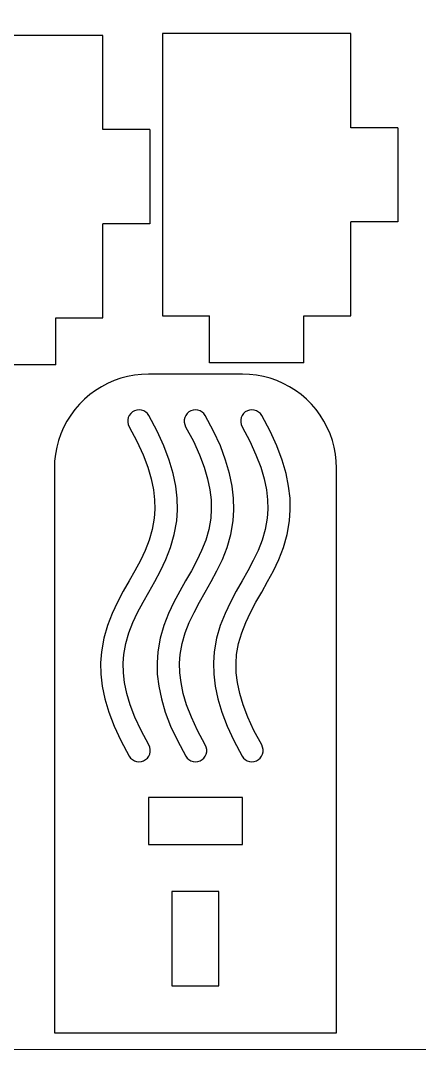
# Model space of a CAD drawing. Header units: millimetres. Extents: x -3928 to -434, y -548 to 1409.
# Drawn here: x -3287.4 to -3245, y 422.4 to 531.7 of the extents above; entities that cross this region are included whole.
import ezdxf

# ---------------------------------------------------------------- set-up
doc = ezdxf.new("R2010")
doc.units = ezdxf.units.MM
doc.header["$MEASUREMENT"] = 0
doc.layers.add('layer 1', color=7, linetype='Continuous')

msp = doc.modelspace()

# ---------------------------------------------------------------- linework, layer by layer
at = {"layer": 'layer 1', "color": 250, "lineweight": 9}
msp.add_lwpolyline([(-3928.424, 422.392), (-2728.424, 422.392), (-2728.424, 1322.392), (-3928.424, 1322.392), (-3928.424, 422.392)], close=True, dxfattribs=at)
at = {"layer": 'layer 1', "color": 1, "lineweight": 25}
for points in [[(-3272.3168, 530.3388), (-3272.3168, 530.3388), (-3272.3168, 500.3389), (-3272.3168, 500.3389)], [(-3252.3168, 530.3388), (-3252.3168, 530.3388), (-3272.3168, 530.3388), (-3272.3168, 530.3388)], [(-3252.3168, 520.339), (-3252.3168, 520.339), (-3252.3168, 530.3388), (-3252.3168, 530.3388)], [(-3278.6816, 530.1323), (-3278.6816, 530.1323), (-3298.6816, 530.1323), (-3298.6816, 530.1323)], [(-3278.6816, 520.1325), (-3278.6816, 520.1325), (-3278.6816, 530.1323), (-3278.6816, 530.1323)], [(-3273.6816, 520.1325), (-3273.6816, 520.1325), (-3278.6816, 520.1325), (-3278.6816, 520.1325)], [(-3273.6816, 520.1325), (-3273.6816, 520.1325), (-3273.6816, 510.1323), (-3273.6816, 510.1323)], [(-3247.3168, 520.339), (-3247.3168, 520.339), (-3252.3168, 520.339), (-3252.3168, 520.339)], [(-3247.3168, 520.339), (-3247.3168, 520.339), (-3247.3168, 510.3388), (-3247.3168, 510.3388)], [(-3273.6816, 510.1323), (-3273.6816, 510.1323), (-3278.6816, 510.1323), (-3278.6816, 510.1323)], [(-3278.6816, 500.1325), (-3278.6816, 500.1325), (-3278.6816, 510.1323), (-3278.6816, 510.1323)], [(-3247.3168, 510.3388), (-3247.3168, 510.3388), (-3252.3168, 510.3388), (-3252.3168, 510.3388)], [(-3252.3168, 500.3389), (-3252.3168, 500.3389), (-3252.3168, 510.3388), (-3252.3168, 510.3388)], [(-3283.6815, 500.1325), (-3283.6815, 500.1325), (-3278.6816, 500.1325), (-3278.6816, 500.1325)], [(-3283.6815, 495.1322), (-3283.6815, 495.1322), (-3283.6815, 500.1325), (-3283.6815, 500.1325)], [(-3272.3168, 500.3389), (-3272.3168, 500.3389), (-3267.3169, 500.3389), (-3267.3169, 500.3389)], [(-3267.3169, 495.3387), (-3267.3169, 495.3387), (-3267.3169, 500.3389), (-3267.3169, 500.3389)], [(-3257.3167, 500.3389), (-3257.3167, 500.3389), (-3252.3168, 500.3389), (-3252.3168, 500.3389)], [(-3257.3167, 495.3387), (-3257.3167, 495.3387), (-3257.3167, 500.3389), (-3257.3167, 500.3389)], [(-3257.3167, 495.3387), (-3257.3167, 495.3387), (-3267.3169, 495.3387), (-3267.3169, 495.3387)], [(-3283.6815, 495.1322), (-3283.6815, 495.1322), (-3293.6817, 495.1322), (-3293.6817, 495.1322)], [(-3263.8252, 494.1584), (-3263.8252, 494.1584), (-3273.825, 494.1584), (-3273.825, 494.1584)], [(-3283.8249, 484.1585), (-3283.8249, 484.1585), (-3283.8249, 424.1584), (-3283.8249, 424.1584)], [(-3253.825, 424.1584), (-3253.825, 424.1584), (-3253.825, 484.1585), (-3253.825, 484.1585)], [(-3273.825, 449.1584), (-3273.825, 449.1584), (-3273.825, 444.1585), (-3273.825, 444.1585)], [(-3263.8252, 449.1584), (-3263.8252, 449.1584), (-3273.825, 449.1584), (-3273.825, 449.1584)], [(-3263.8252, 444.1585), (-3263.8252, 444.1585), (-3263.8252, 449.1584), (-3263.8252, 449.1584)], [(-3273.825, 444.1585), (-3273.825, 444.1585), (-3263.8252, 444.1585), (-3263.8252, 444.1585)], [(-3271.3249, 439.1582), (-3271.3249, 439.1582), (-3271.3249, 429.1584), (-3271.3249, 429.1584)], [(-3266.325, 439.1582), (-3266.325, 439.1582), (-3271.3249, 439.1582), (-3271.3249, 439.1582)], [(-3266.325, 429.1584), (-3266.325, 429.1584), (-3266.325, 439.1582), (-3266.325, 439.1582)], [(-3271.3249, 429.1584), (-3271.3249, 429.1584), (-3266.325, 429.1584), (-3266.325, 429.1584)], [(-3283.8249, 424.1584), (-3283.8249, 424.1584), (-3253.825, 424.1584), (-3253.825, 424.1584)]]:
    msp.add_open_spline(points, degree=3, dxfattribs=at)
for points, knots in [([(-3273.825, 494.1584), (-3273.825, 494.1584), (-3274.5722, 494.1305), (-3274.5722, 494.1305), (-3274.5722, 494.1305), (-3274.5722, 494.1305), (-3275.3155, 494.0465), (-3275.3155, 494.0465), (-3275.3155, 494.0465), (-3275.3155, 494.0465), (-3276.0504, 493.9075), (-3276.0504, 493.9075), (-3276.0504, 493.9075), (-3276.0504, 493.9075), (-3276.7725, 493.7142), (-3276.7725, 493.7142), (-3276.7725, 493.7142), (-3276.7725, 493.7142), (-3277.4784, 493.4673), (-3277.4784, 493.4673), (-3277.4784, 493.4673), (-3277.4784, 493.4673), (-3278.1639, 493.1681), (-3278.1639, 493.1681), (-3278.1639, 493.1681), (-3278.1639, 493.1681), (-3278.825, 492.8185), (-3278.825, 492.8185), (-3278.825, 492.8185), (-3278.825, 492.8185), (-3279.4582, 492.4209), (-3279.4582, 492.4209), (-3279.4582, 492.4209), (-3279.4582, 492.4209), (-3280.06, 491.9768), (-3280.06, 491.9768), (-3280.06, 491.9768), (-3280.06, 491.9768), (-3280.6269, 491.4889), (-3280.6269, 491.4889), (-3280.6269, 491.4889), (-3280.6269, 491.4889), (-3281.1554, 490.9601), (-3281.1554, 490.9601), (-3281.1554, 490.9601), (-3281.1554, 490.9601), (-3281.6433, 490.3932), (-3281.6433, 490.3932), (-3281.6433, 490.3932), (-3281.6433, 490.3932), (-3282.0874, 489.7917), (-3282.0874, 489.7917), (-3282.0874, 489.7917), (-3282.0874, 489.7917), (-3282.4854, 489.1584), (-3282.4854, 489.1584), (-3282.4854, 489.1584), (-3282.4854, 489.1584), (-3282.8346, 488.4973), (-3282.8346, 488.4973), (-3282.8346, 488.4973), (-3282.8346, 488.4973), (-3283.1338, 487.8119), (-3283.1338, 487.8119), (-3283.1338, 487.8119), (-3283.1338, 487.8119), (-3283.3807, 487.106), (-3283.3807, 487.106), (-3283.3807, 487.106), (-3283.3807, 487.106), (-3283.5744, 486.3835), (-3283.5744, 486.3835), (-3283.5744, 486.3835), (-3283.5744, 486.3835), (-3283.7134, 485.6487), (-3283.7134, 485.6487), (-3283.7134, 485.6487), (-3283.7134, 485.6487), (-3283.797, 484.9057), (-3283.797, 484.9057), (-3283.797, 484.9057), (-3283.797, 484.9057), (-3283.8249, 484.1585), (-3283.8249, 484.1585)], [0, 0, 0, 0, 0.04545455, 0.04545455, 0.04545455, 0.04545455, 0.09090909, 0.09090909, 0.09090909, 0.09090909, 0.13636364, 0.13636364, 0.13636364, 0.13636364, 0.18181818, 0.18181818, 0.18181818, 0.18181818, 0.22727273, 0.22727273, 0.22727273, 0.22727273, 0.27272727, 0.27272727, 0.27272727, 0.27272727, 0.31818182, 0.31818182, 0.31818182, 0.31818182, 0.36363636, 0.36363636, 0.36363636, 0.36363636, 0.40909091, 0.40909091, 0.40909091, 0.40909091, 0.45454545, 0.45454545, 0.45454545, 0.45454545, 0.5, 0.5, 0.5, 0.5, 0.54545455, 0.54545455, 0.54545455, 0.54545455, 0.59090909, 0.59090909, 0.59090909, 0.59090909, 0.63636364, 0.63636364, 0.63636364, 0.63636364, 0.68181818, 0.68181818, 0.68181818, 0.68181818, 0.72727273, 0.72727273, 0.72727273, 0.72727273, 0.77272727, 0.77272727, 0.77272727, 0.77272727, 0.81818182, 0.81818182, 0.81818182, 0.81818182, 0.86363636, 0.86363636, 0.86363636, 0.86363636, 0.90909091, 0.90909091, 0.90909091, 0.90909091, 1, 1, 1, 1]), ([(-3253.825, 484.1585), (-3253.825, 484.1585), (-3253.8529, 484.9057), (-3253.8529, 484.9057), (-3253.8529, 484.9057), (-3253.8529, 484.9057), (-3253.9368, 485.6487), (-3253.9368, 485.6487), (-3253.9368, 485.6487), (-3253.9368, 485.6487), (-3254.0758, 486.3835), (-3254.0758, 486.3835), (-3254.0758, 486.3835), (-3254.0758, 486.3835), (-3254.2692, 487.106), (-3254.2692, 487.106), (-3254.2692, 487.106), (-3254.2692, 487.106), (-3254.5165, 487.8119), (-3254.5165, 487.8119), (-3254.5165, 487.8119), (-3254.5165, 487.8119), (-3254.8153, 488.4973), (-3254.8153, 488.4973), (-3254.8153, 488.4973), (-3254.8153, 488.4973), (-3255.1649, 489.1584), (-3255.1649, 489.1584), (-3255.1649, 489.1584), (-3255.1649, 489.1584), (-3255.5628, 489.7917), (-3255.5628, 489.7917), (-3255.5628, 489.7917), (-3255.5628, 489.7917), (-3256.0066, 490.3932), (-3256.0066, 490.3932), (-3256.0066, 490.3932), (-3256.0066, 490.3932), (-3256.4945, 490.9601), (-3256.4945, 490.9601), (-3256.4945, 490.9601), (-3256.4945, 490.9601), (-3257.0233, 491.4889), (-3257.0233, 491.4889), (-3257.0233, 491.4889), (-3257.0233, 491.4889), (-3257.5902, 491.9768), (-3257.5902, 491.9768), (-3257.5902, 491.9768), (-3257.5902, 491.9768), (-3258.1917, 492.4209), (-3258.1917, 492.4209), (-3258.1917, 492.4209), (-3258.1917, 492.4209), (-3258.8249, 492.8185), (-3258.8249, 492.8185), (-3258.8249, 492.8185), (-3258.8249, 492.8185), (-3259.486, 493.1681), (-3259.486, 493.1681), (-3259.486, 493.1681), (-3259.486, 493.1681), (-3260.1715, 493.4673), (-3260.1715, 493.4673), (-3260.1715, 493.4673), (-3260.1715, 493.4673), (-3260.8774, 493.7142), (-3260.8774, 493.7142), (-3260.8774, 493.7142), (-3260.8774, 493.7142), (-3261.5999, 493.9075), (-3261.5999, 493.9075), (-3261.5999, 493.9075), (-3261.5999, 493.9075), (-3262.3347, 494.0465), (-3262.3347, 494.0465), (-3262.3347, 494.0465), (-3262.3347, 494.0465), (-3263.0777, 494.1305), (-3263.0777, 494.1305), (-3263.0777, 494.1305), (-3263.0777, 494.1305), (-3263.8252, 494.1584), (-3263.8252, 494.1584)], [0, 0, 0, 0, 0.04545455, 0.04545455, 0.04545455, 0.04545455, 0.09090909, 0.09090909, 0.09090909, 0.09090909, 0.13636364, 0.13636364, 0.13636364, 0.13636364, 0.18181818, 0.18181818, 0.18181818, 0.18181818, 0.22727273, 0.22727273, 0.22727273, 0.22727273, 0.27272727, 0.27272727, 0.27272727, 0.27272727, 0.31818182, 0.31818182, 0.31818182, 0.31818182, 0.36363636, 0.36363636, 0.36363636, 0.36363636, 0.40909091, 0.40909091, 0.40909091, 0.40909091, 0.45454545, 0.45454545, 0.45454545, 0.45454545, 0.5, 0.5, 0.5, 0.5, 0.54545455, 0.54545455, 0.54545455, 0.54545455, 0.59090909, 0.59090909, 0.59090909, 0.59090909, 0.63636364, 0.63636364, 0.63636364, 0.63636364, 0.68181818, 0.68181818, 0.68181818, 0.68181818, 0.72727273, 0.72727273, 0.72727273, 0.72727273, 0.77272727, 0.77272727, 0.77272727, 0.77272727, 0.81818182, 0.81818182, 0.81818182, 0.81818182, 0.86363636, 0.86363636, 0.86363636, 0.86363636, 0.90909091, 0.90909091, 0.90909091, 0.90909091, 1, 1, 1, 1]), ([(-3273.7816, 489.7511), (-3273.7816, 489.7511), (-3273.9277, 489.9554), (-3273.9277, 489.9554), (-3273.9277, 489.9554), (-3273.9277, 489.9554), (-3274.1133, 490.1244), (-3274.1133, 490.1244), (-3274.1133, 490.1244), (-3274.1133, 490.1244), (-3274.3295, 490.2514), (-3274.3295, 490.2514), (-3274.3295, 490.2514), (-3274.3295, 490.2514), (-3274.5676, 490.3304), (-3274.5676, 490.3304), (-3274.5676, 490.3304), (-3274.5676, 490.3304), (-3274.8167, 490.3582), (-3274.8167, 490.3582), (-3274.8167, 490.3582), (-3274.8167, 490.3582), (-3275.0665, 490.3339), (-3275.0665, 490.3339), (-3275.0665, 490.3339), (-3275.0665, 490.3339), (-3275.3056, 490.2581), (-3275.3056, 490.2581), (-3275.3056, 490.2581), (-3275.3056, 490.2581), (-3275.5237, 490.1339), (-3275.5237, 490.1339), (-3275.5237, 490.1339), (-3275.5237, 490.1339), (-3275.7113, 489.9674), (-3275.7113, 489.9674), (-3275.7113, 489.9674), (-3275.7113, 489.9674), (-3275.8602, 489.7656), (-3275.8602, 489.7656), (-3275.8602, 489.7656), (-3275.8602, 489.7656), (-3275.9639, 489.537), (-3275.9639, 489.537), (-3275.9639, 489.537), (-3275.9639, 489.537), (-3276.0176, 489.2918), (-3276.0176, 489.2918), (-3276.0176, 489.2918), (-3276.0176, 489.2918), (-3276.0193, 489.041), (-3276.0193, 489.041), (-3276.0193, 489.041), (-3276.0193, 489.041), (-3275.9689, 488.7954), (-3275.9689, 488.7954), (-3275.9689, 488.7954), (-3275.9689, 488.7954), (-3275.8683, 488.5654), (-3275.8683, 488.5654)], [0, 0, 0, 0, 0.0625, 0.0625, 0.0625, 0.0625, 0.125, 0.125, 0.125, 0.125, 0.1875, 0.1875, 0.1875, 0.1875, 0.25, 0.25, 0.25, 0.25, 0.3125, 0.3125, 0.3125, 0.3125, 0.375, 0.375, 0.375, 0.375, 0.4375, 0.4375, 0.4375, 0.4375, 0.5, 0.5, 0.5, 0.5, 0.5625, 0.5625, 0.5625, 0.5625, 0.625, 0.625, 0.625, 0.625, 0.6875, 0.6875, 0.6875, 0.6875, 0.75, 0.75, 0.75, 0.75, 0.8125, 0.8125, 0.8125, 0.8125, 0.875, 0.875, 0.875, 0.875, 1, 1, 1, 1]), ([(-3267.7816, 489.7511), (-3267.7816, 489.7511), (-3267.9277, 489.9554), (-3267.9277, 489.9554), (-3267.9277, 489.9554), (-3267.9277, 489.9554), (-3268.1132, 490.1244), (-3268.1132, 490.1244), (-3268.1132, 490.1244), (-3268.1132, 490.1244), (-3268.3295, 490.2514), (-3268.3295, 490.2514), (-3268.3295, 490.2514), (-3268.3295, 490.2514), (-3268.5676, 490.3304), (-3268.5676, 490.3304), (-3268.5676, 490.3304), (-3268.5676, 490.3304), (-3268.817, 490.3582), (-3268.817, 490.3582), (-3268.817, 490.3582), (-3268.817, 490.3582), (-3269.0664, 490.3339), (-3269.0664, 490.3339), (-3269.0664, 490.3339), (-3269.0664, 490.3339), (-3269.3056, 490.2581), (-3269.3056, 490.2581), (-3269.3056, 490.2581), (-3269.3056, 490.2581), (-3269.5236, 490.1339), (-3269.5236, 490.1339), (-3269.5236, 490.1339), (-3269.5236, 490.1339), (-3269.7113, 489.9674), (-3269.7113, 489.9674), (-3269.7113, 489.9674), (-3269.7113, 489.9674), (-3269.8602, 489.7656), (-3269.8602, 489.7656), (-3269.8602, 489.7656), (-3269.8602, 489.7656), (-3269.9639, 489.537), (-3269.9639, 489.537), (-3269.9639, 489.537), (-3269.9639, 489.537), (-3270.0175, 489.2918), (-3270.0175, 489.2918), (-3270.0175, 489.2918), (-3270.0175, 489.2918), (-3270.0193, 489.041), (-3270.0193, 489.041), (-3270.0193, 489.041), (-3270.0193, 489.041), (-3269.9688, 488.7954), (-3269.9688, 488.7954), (-3269.9688, 488.7954), (-3269.9688, 488.7954), (-3269.8683, 488.5654), (-3269.8683, 488.5654)], [0, 0, 0, 0, 0.0625, 0.0625, 0.0625, 0.0625, 0.125, 0.125, 0.125, 0.125, 0.1875, 0.1875, 0.1875, 0.1875, 0.25, 0.25, 0.25, 0.25, 0.3125, 0.3125, 0.3125, 0.3125, 0.375, 0.375, 0.375, 0.375, 0.4375, 0.4375, 0.4375, 0.4375, 0.5, 0.5, 0.5, 0.5, 0.5625, 0.5625, 0.5625, 0.5625, 0.625, 0.625, 0.625, 0.625, 0.6875, 0.6875, 0.6875, 0.6875, 0.75, 0.75, 0.75, 0.75, 0.8125, 0.8125, 0.8125, 0.8125, 0.875, 0.875, 0.875, 0.875, 1, 1, 1, 1]), ([(-3261.7816, 489.7511), (-3261.7816, 489.7511), (-3261.928, 489.9554), (-3261.928, 489.9554), (-3261.928, 489.9554), (-3261.928, 489.9554), (-3262.1132, 490.1244), (-3262.1132, 490.1244), (-3262.1132, 490.1244), (-3262.1132, 490.1244), (-3262.3294, 490.2514), (-3262.3294, 490.2514), (-3262.3294, 490.2514), (-3262.3294, 490.2514), (-3262.5675, 490.3304), (-3262.5675, 490.3304), (-3262.5675, 490.3304), (-3262.5675, 490.3304), (-3262.817, 490.3582), (-3262.817, 490.3582), (-3262.817, 490.3582), (-3262.817, 490.3582), (-3263.0664, 490.3339), (-3263.0664, 490.3339), (-3263.0664, 490.3339), (-3263.0664, 490.3339), (-3263.3056, 490.2581), (-3263.3056, 490.2581), (-3263.3056, 490.2581), (-3263.3056, 490.2581), (-3263.5236, 490.1339), (-3263.5236, 490.1339), (-3263.5236, 490.1339), (-3263.5236, 490.1339), (-3263.7113, 489.9674), (-3263.7113, 489.9674), (-3263.7113, 489.9674), (-3263.7113, 489.9674), (-3263.8601, 489.7656), (-3263.8601, 489.7656), (-3263.8601, 489.7656), (-3263.8601, 489.7656), (-3263.9638, 489.537), (-3263.9638, 489.537), (-3263.9638, 489.537), (-3263.9638, 489.537), (-3264.0175, 489.2918), (-3264.0175, 489.2918), (-3264.0175, 489.2918), (-3264.0175, 489.2918), (-3264.0192, 489.041), (-3264.0192, 489.041), (-3264.0192, 489.041), (-3264.0192, 489.041), (-3263.9688, 488.7954), (-3263.9688, 488.7954), (-3263.9688, 488.7954), (-3263.9688, 488.7954), (-3263.8682, 488.5654), (-3263.8682, 488.5654)], [0, 0, 0, 0, 0.0625, 0.0625, 0.0625, 0.0625, 0.125, 0.125, 0.125, 0.125, 0.1875, 0.1875, 0.1875, 0.1875, 0.25, 0.25, 0.25, 0.25, 0.3125, 0.3125, 0.3125, 0.3125, 0.375, 0.375, 0.375, 0.375, 0.4375, 0.4375, 0.4375, 0.4375, 0.5, 0.5, 0.5, 0.5, 0.5625, 0.5625, 0.5625, 0.5625, 0.625, 0.625, 0.625, 0.625, 0.6875, 0.6875, 0.6875, 0.6875, 0.75, 0.75, 0.75, 0.75, 0.8125, 0.8125, 0.8125, 0.8125, 0.875, 0.875, 0.875, 0.875, 1, 1, 1, 1]), ([(-3273.7845, 454.7563), (-3273.7845, 454.7563), (-3274.6033, 456.2771), (-3274.6033, 456.2771), (-3274.6033, 456.2771), (-3274.6033, 456.2771), (-3275.2577, 457.6928), (-3275.2577, 457.6928), (-3275.2577, 457.6928), (-3275.2577, 457.6928), (-3275.7597, 459.0086), (-3275.7597, 459.0086), (-3275.7597, 459.0086), (-3275.7597, 459.0086), (-3276.1227, 460.2314), (-3276.1227, 460.2314), (-3276.1227, 460.2314), (-3276.1227, 460.2314), (-3276.3597, 461.368), (-3276.3597, 461.368), (-3276.3597, 461.368), (-3276.3597, 461.368), (-3276.4846, 462.4281), (-3276.4846, 462.4281), (-3276.4846, 462.4281), (-3276.4846, 462.4281), (-3276.5093, 463.4208), (-3276.5093, 463.4208), (-3276.5093, 463.4208), (-3276.5093, 463.4208), (-3276.4455, 464.3578), (-3276.4455, 464.3578), (-3276.4455, 464.3578), (-3276.4455, 464.3578), (-3276.2391, 465.5396), (-3276.2391, 465.5396), (-3276.2391, 465.5396), (-3276.2391, 465.5396), (-3275.9124, 466.6667), (-3275.9124, 466.6667), (-3275.9124, 466.6667), (-3275.9124, 466.6667), (-3275.4838, 467.7593), (-3275.4838, 467.7593), (-3275.4838, 467.7593), (-3275.4838, 467.7593), (-3274.9712, 468.8346), (-3274.9712, 468.8346), (-3274.9712, 468.8346), (-3274.9712, 468.8346), (-3274.3965, 469.907), (-3274.3965, 469.907), (-3274.3965, 469.907), (-3274.3965, 469.907), (-3273.7831, 470.9907), (-3273.7831, 470.9907), (-3273.7831, 470.9907), (-3273.7831, 470.9907), (-3273.1548, 472.1002), (-3273.1548, 472.1002), (-3273.1548, 472.1002), (-3273.1548, 472.1002), (-3272.5399, 473.2517), (-3272.5399, 473.2517), (-3272.5399, 473.2517), (-3272.5399, 473.2517), (-3271.9673, 474.4607), (-3271.9673, 474.4607), (-3271.9673, 474.4607), (-3271.9673, 474.4607), (-3271.4674, 475.743), (-3271.4674, 475.743), (-3271.4674, 475.743), (-3271.4674, 475.743), (-3271.0737, 477.1121), (-3271.0737, 477.1121), (-3271.0737, 477.1121), (-3271.0737, 477.1121), (-3270.8201, 478.5779), (-3270.8201, 478.5779), (-3270.8201, 478.5779), (-3270.8201, 478.5779), (-3270.7414, 479.7442), (-3270.7414, 479.7442), (-3270.7414, 479.7442), (-3270.7414, 479.7442), (-3270.7714, 480.9698), (-3270.7714, 480.9698), (-3270.7714, 480.9698), (-3270.7714, 480.9698), (-3270.9213, 482.2563), (-3270.9213, 482.2563), (-3270.9213, 482.2563), (-3270.9213, 482.2563), (-3271.2, 483.6075), (-3271.2, 483.6075), (-3271.2, 483.6075), (-3271.2, 483.6075), (-3271.6167, 485.0264), (-3271.6167, 485.0264), (-3271.6167, 485.0264), (-3271.6167, 485.0264), (-3272.1797, 486.519), (-3272.1797, 486.519), (-3272.1797, 486.519), (-3272.1797, 486.519), (-3272.8983, 488.0916), (-3272.8983, 488.0916), (-3272.8983, 488.0916), (-3272.8983, 488.0916), (-3273.7816, 489.7511), (-3273.7816, 489.7511)], [0, 0, 0, 0, 0.03448276, 0.03448276, 0.03448276, 0.03448276, 0.06896552, 0.06896552, 0.06896552, 0.06896552, 0.10344828, 0.10344828, 0.10344828, 0.10344828, 0.13793103, 0.13793103, 0.13793103, 0.13793103, 0.17241379, 0.17241379, 0.17241379, 0.17241379, 0.20689655, 0.20689655, 0.20689655, 0.20689655, 0.24137931, 0.24137931, 0.24137931, 0.24137931, 0.27586207, 0.27586207, 0.27586207, 0.27586207, 0.31034483, 0.31034483, 0.31034483, 0.31034483, 0.34482759, 0.34482759, 0.34482759, 0.34482759, 0.37931034, 0.37931034, 0.37931034, 0.37931034, 0.4137931, 0.4137931, 0.4137931, 0.4137931, 0.44827586, 0.44827586, 0.44827586, 0.44827586, 0.48275862, 0.48275862, 0.48275862, 0.48275862, 0.51724138, 0.51724138, 0.51724138, 0.51724138, 0.55172414, 0.55172414, 0.55172414, 0.55172414, 0.5862069, 0.5862069, 0.5862069, 0.5862069, 0.62068966, 0.62068966, 0.62068966, 0.62068966, 0.65517241, 0.65517241, 0.65517241, 0.65517241, 0.68965517, 0.68965517, 0.68965517, 0.68965517, 0.72413793, 0.72413793, 0.72413793, 0.72413793, 0.75862069, 0.75862069, 0.75862069, 0.75862069, 0.79310345, 0.79310345, 0.79310345, 0.79310345, 0.82758621, 0.82758621, 0.82758621, 0.82758621, 0.86206897, 0.86206897, 0.86206897, 0.86206897, 0.89655172, 0.89655172, 0.89655172, 0.89655172, 0.93103448, 0.93103448, 0.93103448, 0.93103448, 1, 1, 1, 1]), ([(-3267.7844, 454.7563), (-3267.7844, 454.7563), (-3268.6032, 456.2771), (-3268.6032, 456.2771), (-3268.6032, 456.2771), (-3268.6032, 456.2771), (-3269.2576, 457.6928), (-3269.2576, 457.6928), (-3269.2576, 457.6928), (-3269.2576, 457.6928), (-3269.7596, 459.0086), (-3269.7596, 459.0086), (-3269.7596, 459.0086), (-3269.7596, 459.0086), (-3270.1226, 460.2314), (-3270.1226, 460.2314), (-3270.1226, 460.2314), (-3270.1226, 460.2314), (-3270.3597, 461.368), (-3270.3597, 461.368), (-3270.3597, 461.368), (-3270.3597, 461.368), (-3270.4846, 462.4281), (-3270.4846, 462.4281), (-3270.4846, 462.4281), (-3270.4846, 462.4281), (-3270.5093, 463.4208), (-3270.5093, 463.4208), (-3270.5093, 463.4208), (-3270.5093, 463.4208), (-3270.4454, 464.3578), (-3270.4454, 464.3578), (-3270.4454, 464.3578), (-3270.4454, 464.3578), (-3270.2391, 465.5396), (-3270.2391, 465.5396), (-3270.2391, 465.5396), (-3270.2391, 465.5396), (-3269.9127, 466.6667), (-3269.9127, 466.6667), (-3269.9127, 466.6667), (-3269.9127, 466.6667), (-3269.4838, 467.7593), (-3269.4838, 467.7593), (-3269.4838, 467.7593), (-3269.4838, 467.7593), (-3268.9712, 468.8346), (-3268.9712, 468.8346), (-3268.9712, 468.8346), (-3268.9712, 468.8346), (-3268.3965, 469.907), (-3268.3965, 469.907), (-3268.3965, 469.907), (-3268.3965, 469.907), (-3267.783, 470.9907), (-3267.783, 470.9907), (-3267.783, 470.9907), (-3267.783, 470.9907), (-3267.1547, 472.1002), (-3267.1547, 472.1002), (-3267.1547, 472.1002), (-3267.1547, 472.1002), (-3266.5398, 473.2517), (-3266.5398, 473.2517), (-3266.5398, 473.2517), (-3266.5398, 473.2517), (-3265.9673, 474.4607), (-3265.9673, 474.4607), (-3265.9673, 474.4607), (-3265.9673, 474.4607), (-3265.4674, 475.743), (-3265.4674, 475.743), (-3265.4674, 475.743), (-3265.4674, 475.743), (-3265.0737, 477.1121), (-3265.0737, 477.1121), (-3265.0737, 477.1121), (-3265.0737, 477.1121), (-3264.8204, 478.5779), (-3264.8204, 478.5779), (-3264.8204, 478.5779), (-3264.8204, 478.5779), (-3264.7414, 479.7442), (-3264.7414, 479.7442), (-3264.7414, 479.7442), (-3264.7414, 479.7442), (-3264.7717, 480.9698), (-3264.7717, 480.9698), (-3264.7717, 480.9698), (-3264.7717, 480.9698), (-3264.9213, 482.2563), (-3264.9213, 482.2563), (-3264.9213, 482.2563), (-3264.9213, 482.2563), (-3265.2, 483.6075), (-3265.2, 483.6075), (-3265.2, 483.6075), (-3265.2, 483.6075), (-3265.6166, 485.0264), (-3265.6166, 485.0264), (-3265.6166, 485.0264), (-3265.6166, 485.0264), (-3266.1796, 486.519), (-3266.1796, 486.519), (-3266.1796, 486.519), (-3266.1796, 486.519), (-3266.8982, 488.0916), (-3266.8982, 488.0916), (-3266.8982, 488.0916), (-3266.8982, 488.0916), (-3267.7816, 489.7511), (-3267.7816, 489.7511)], [0, 0, 0, 0, 0.03448276, 0.03448276, 0.03448276, 0.03448276, 0.06896552, 0.06896552, 0.06896552, 0.06896552, 0.10344828, 0.10344828, 0.10344828, 0.10344828, 0.13793103, 0.13793103, 0.13793103, 0.13793103, 0.17241379, 0.17241379, 0.17241379, 0.17241379, 0.20689655, 0.20689655, 0.20689655, 0.20689655, 0.24137931, 0.24137931, 0.24137931, 0.24137931, 0.27586207, 0.27586207, 0.27586207, 0.27586207, 0.31034483, 0.31034483, 0.31034483, 0.31034483, 0.34482759, 0.34482759, 0.34482759, 0.34482759, 0.37931034, 0.37931034, 0.37931034, 0.37931034, 0.4137931, 0.4137931, 0.4137931, 0.4137931, 0.44827586, 0.44827586, 0.44827586, 0.44827586, 0.48275862, 0.48275862, 0.48275862, 0.48275862, 0.51724138, 0.51724138, 0.51724138, 0.51724138, 0.55172414, 0.55172414, 0.55172414, 0.55172414, 0.5862069, 0.5862069, 0.5862069, 0.5862069, 0.62068966, 0.62068966, 0.62068966, 0.62068966, 0.65517241, 0.65517241, 0.65517241, 0.65517241, 0.68965517, 0.68965517, 0.68965517, 0.68965517, 0.72413793, 0.72413793, 0.72413793, 0.72413793, 0.75862069, 0.75862069, 0.75862069, 0.75862069, 0.79310345, 0.79310345, 0.79310345, 0.79310345, 0.82758621, 0.82758621, 0.82758621, 0.82758621, 0.86206897, 0.86206897, 0.86206897, 0.86206897, 0.89655172, 0.89655172, 0.89655172, 0.89655172, 0.93103448, 0.93103448, 0.93103448, 0.93103448, 1, 1, 1, 1]), ([(-3261.7847, 454.7563), (-3261.7847, 454.7563), (-3262.6035, 456.2771), (-3262.6035, 456.2771), (-3262.6035, 456.2771), (-3262.6035, 456.2771), (-3263.2576, 457.6928), (-3263.2576, 457.6928), (-3263.2576, 457.6928), (-3263.2576, 457.6928), (-3263.7596, 459.0086), (-3263.7596, 459.0086), (-3263.7596, 459.0086), (-3263.7596, 459.0086), (-3264.1226, 460.2314), (-3264.1226, 460.2314), (-3264.1226, 460.2314), (-3264.1226, 460.2314), (-3264.3597, 461.368), (-3264.3597, 461.368), (-3264.3597, 461.368), (-3264.3597, 461.368), (-3264.4845, 462.4281), (-3264.4845, 462.4281), (-3264.4845, 462.4281), (-3264.4845, 462.4281), (-3264.5092, 463.4208), (-3264.5092, 463.4208), (-3264.5092, 463.4208), (-3264.5092, 463.4208), (-3264.4454, 464.3578), (-3264.4454, 464.3578), (-3264.4454, 464.3578), (-3264.4454, 464.3578), (-3264.239, 465.5396), (-3264.239, 465.5396), (-3264.239, 465.5396), (-3264.239, 465.5396), (-3263.9127, 466.6667), (-3263.9127, 466.6667), (-3263.9127, 466.6667), (-3263.9127, 466.6667), (-3263.4837, 467.7593), (-3263.4837, 467.7593), (-3263.4837, 467.7593), (-3263.4837, 467.7593), (-3262.9711, 468.8346), (-3262.9711, 468.8346), (-3262.9711, 468.8346), (-3262.9711, 468.8346), (-3262.3965, 469.907), (-3262.3965, 469.907), (-3262.3965, 469.907), (-3262.3965, 469.907), (-3261.783, 470.9907), (-3261.783, 470.9907), (-3261.783, 470.9907), (-3261.783, 470.9907), (-3261.1547, 472.1002), (-3261.1547, 472.1002), (-3261.1547, 472.1002), (-3261.1547, 472.1002), (-3260.5398, 473.2517), (-3260.5398, 473.2517), (-3260.5398, 473.2517), (-3260.5398, 473.2517), (-3259.9672, 474.4607), (-3259.9672, 474.4607), (-3259.9672, 474.4607), (-3259.9672, 474.4607), (-3259.4673, 475.743), (-3259.4673, 475.743), (-3259.4673, 475.743), (-3259.4673, 475.743), (-3259.0736, 477.1121), (-3259.0736, 477.1121), (-3259.0736, 477.1121), (-3259.0736, 477.1121), (-3258.8203, 478.5779), (-3258.8203, 478.5779), (-3258.8203, 478.5779), (-3258.8203, 478.5779), (-3258.7417, 479.7442), (-3258.7417, 479.7442), (-3258.7417, 479.7442), (-3258.7417, 479.7442), (-3258.7717, 480.9698), (-3258.7717, 480.9698), (-3258.7717, 480.9698), (-3258.7717, 480.9698), (-3258.9212, 482.2563), (-3258.9212, 482.2563), (-3258.9212, 482.2563), (-3258.9212, 482.2563), (-3259.1999, 483.6075), (-3259.1999, 483.6075), (-3259.1999, 483.6075), (-3259.1999, 483.6075), (-3259.6166, 485.0264), (-3259.6166, 485.0264), (-3259.6166, 485.0264), (-3259.6166, 485.0264), (-3260.1796, 486.519), (-3260.1796, 486.519), (-3260.1796, 486.519), (-3260.1796, 486.519), (-3260.8982, 488.0916), (-3260.8982, 488.0916), (-3260.8982, 488.0916), (-3260.8982, 488.0916), (-3261.7816, 489.7511), (-3261.7816, 489.7511)], [0, 0, 0, 0, 0.03448276, 0.03448276, 0.03448276, 0.03448276, 0.06896552, 0.06896552, 0.06896552, 0.06896552, 0.10344828, 0.10344828, 0.10344828, 0.10344828, 0.13793103, 0.13793103, 0.13793103, 0.13793103, 0.17241379, 0.17241379, 0.17241379, 0.17241379, 0.20689655, 0.20689655, 0.20689655, 0.20689655, 0.24137931, 0.24137931, 0.24137931, 0.24137931, 0.27586207, 0.27586207, 0.27586207, 0.27586207, 0.31034483, 0.31034483, 0.31034483, 0.31034483, 0.34482759, 0.34482759, 0.34482759, 0.34482759, 0.37931034, 0.37931034, 0.37931034, 0.37931034, 0.4137931, 0.4137931, 0.4137931, 0.4137931, 0.44827586, 0.44827586, 0.44827586, 0.44827586, 0.48275862, 0.48275862, 0.48275862, 0.48275862, 0.51724138, 0.51724138, 0.51724138, 0.51724138, 0.55172414, 0.55172414, 0.55172414, 0.55172414, 0.5862069, 0.5862069, 0.5862069, 0.5862069, 0.62068966, 0.62068966, 0.62068966, 0.62068966, 0.65517241, 0.65517241, 0.65517241, 0.65517241, 0.68965517, 0.68965517, 0.68965517, 0.68965517, 0.72413793, 0.72413793, 0.72413793, 0.72413793, 0.75862069, 0.75862069, 0.75862069, 0.75862069, 0.79310345, 0.79310345, 0.79310345, 0.79310345, 0.82758621, 0.82758621, 0.82758621, 0.82758621, 0.86206897, 0.86206897, 0.86206897, 0.86206897, 0.89655172, 0.89655172, 0.89655172, 0.89655172, 0.93103448, 0.93103448, 0.93103448, 0.93103448, 1, 1, 1, 1]), ([(-3275.8683, 488.5654), (-3275.8683, 488.5654), (-3275.0492, 487.0266), (-3275.0492, 487.0266), (-3275.0492, 487.0266), (-3275.0492, 487.0266), (-3274.3944, 485.5943), (-3274.3944, 485.5943), (-3274.3944, 485.5943), (-3274.3944, 485.5943), (-3273.8917, 484.2626), (-3273.8917, 484.2626), (-3273.8917, 484.2626), (-3273.8917, 484.2626), (-3273.5284, 483.0251), (-3273.5284, 483.0251), (-3273.5284, 483.0251), (-3273.5284, 483.0251), (-3273.2906, 481.8743), (-3273.2906, 481.8743), (-3273.2906, 481.8743), (-3273.2906, 481.8743), (-3273.1657, 480.8015), (-3273.1657, 480.8015), (-3273.1657, 480.8015), (-3273.1657, 480.8015), (-3273.1407, 479.7968), (-3273.1407, 479.7968), (-3273.1407, 479.7968), (-3273.1407, 479.7968), (-3273.2049, 478.8492), (-3273.2049, 478.8492), (-3273.2049, 478.8492), (-3273.2049, 478.8492), (-3273.4116, 477.6554), (-3273.4116, 477.6554), (-3273.4116, 477.6554), (-3273.4116, 477.6554), (-3273.7383, 476.5191), (-3273.7383, 476.5191), (-3273.7383, 476.5191), (-3273.7383, 476.5191), (-3274.1672, 475.4195), (-3274.1672, 475.4195), (-3274.1672, 475.4195), (-3274.1672, 475.4195), (-3274.6798, 474.34), (-3274.6798, 474.34), (-3274.6798, 474.34), (-3274.6798, 474.34), (-3275.2541, 473.2655), (-3275.2541, 473.2655), (-3275.2541, 473.2655), (-3275.2541, 473.2655), (-3275.8669, 472.1814), (-3275.8669, 472.1814), (-3275.8669, 472.1814), (-3275.8669, 472.1814), (-3276.4949, 471.0736), (-3276.4949, 471.0736), (-3276.4949, 471.0736), (-3276.4949, 471.0736), (-3277.1098, 469.9261), (-3277.1098, 469.9261), (-3277.1098, 469.9261), (-3277.1098, 469.9261), (-3277.682, 468.7224), (-3277.682, 468.7224), (-3277.682, 468.7224), (-3277.682, 468.7224), (-3278.1818, 467.4474), (-3278.1818, 467.4474), (-3278.1818, 467.4474), (-3278.1818, 467.4474), (-3278.5759, 466.0871), (-3278.5759, 466.0871), (-3278.5759, 466.0871), (-3278.5759, 466.0871), (-3278.8295, 464.6316), (-3278.8295, 464.6316), (-3278.8295, 464.6316), (-3278.8295, 464.6316), (-3278.9086, 463.4741), (-3278.9086, 463.4741), (-3278.9086, 463.4741), (-3278.9086, 463.4741), (-3278.8786, 462.2581), (-3278.8786, 462.2581), (-3278.8786, 462.2581), (-3278.8786, 462.2581), (-3278.7287, 460.9821), (-3278.7287, 460.9821), (-3278.7287, 460.9821), (-3278.7287, 460.9821), (-3278.4493, 459.6433), (-3278.4493, 459.6433), (-3278.4493, 459.6433), (-3278.4493, 459.6433), (-3278.0323, 458.2375), (-3278.0323, 458.2375), (-3278.0323, 458.2375), (-3278.0323, 458.2375), (-3277.4685, 456.7597), (-3277.4685, 456.7597), (-3277.4685, 456.7597), (-3277.4685, 456.7597), (-3276.7496, 455.2029), (-3276.7496, 455.2029), (-3276.7496, 455.2029), (-3276.7496, 455.2029), (-3275.8655, 453.5603), (-3275.8655, 453.5603)], [0, 0, 0, 0, 0.03448276, 0.03448276, 0.03448276, 0.03448276, 0.06896552, 0.06896552, 0.06896552, 0.06896552, 0.10344828, 0.10344828, 0.10344828, 0.10344828, 0.13793103, 0.13793103, 0.13793103, 0.13793103, 0.17241379, 0.17241379, 0.17241379, 0.17241379, 0.20689655, 0.20689655, 0.20689655, 0.20689655, 0.24137931, 0.24137931, 0.24137931, 0.24137931, 0.27586207, 0.27586207, 0.27586207, 0.27586207, 0.31034483, 0.31034483, 0.31034483, 0.31034483, 0.34482759, 0.34482759, 0.34482759, 0.34482759, 0.37931034, 0.37931034, 0.37931034, 0.37931034, 0.4137931, 0.4137931, 0.4137931, 0.4137931, 0.44827586, 0.44827586, 0.44827586, 0.44827586, 0.48275862, 0.48275862, 0.48275862, 0.48275862, 0.51724138, 0.51724138, 0.51724138, 0.51724138, 0.55172414, 0.55172414, 0.55172414, 0.55172414, 0.5862069, 0.5862069, 0.5862069, 0.5862069, 0.62068966, 0.62068966, 0.62068966, 0.62068966, 0.65517241, 0.65517241, 0.65517241, 0.65517241, 0.68965517, 0.68965517, 0.68965517, 0.68965517, 0.72413793, 0.72413793, 0.72413793, 0.72413793, 0.75862069, 0.75862069, 0.75862069, 0.75862069, 0.79310345, 0.79310345, 0.79310345, 0.79310345, 0.82758621, 0.82758621, 0.82758621, 0.82758621, 0.86206897, 0.86206897, 0.86206897, 0.86206897, 0.89655172, 0.89655172, 0.89655172, 0.89655172, 0.93103448, 0.93103448, 0.93103448, 0.93103448, 1, 1, 1, 1]), ([(-3269.8683, 488.5654), (-3269.8683, 488.5654), (-3269.0491, 487.0266), (-3269.0491, 487.0266), (-3269.0491, 487.0266), (-3269.0491, 487.0266), (-3268.3944, 485.5943), (-3268.3944, 485.5943), (-3268.3944, 485.5943), (-3268.3944, 485.5943), (-3267.8917, 484.2626), (-3267.8917, 484.2626), (-3267.8917, 484.2626), (-3267.8917, 484.2626), (-3267.5283, 483.0251), (-3267.5283, 483.0251), (-3267.5283, 483.0251), (-3267.5283, 483.0251), (-3267.2905, 481.8743), (-3267.2905, 481.8743), (-3267.2905, 481.8743), (-3267.2905, 481.8743), (-3267.1657, 480.8015), (-3267.1657, 480.8015), (-3267.1657, 480.8015), (-3267.1657, 480.8015), (-3267.1406, 479.7968), (-3267.1406, 479.7968), (-3267.1406, 479.7968), (-3267.1406, 479.7968), (-3267.2048, 478.8492), (-3267.2048, 478.8492), (-3267.2048, 478.8492), (-3267.2048, 478.8492), (-3267.4115, 477.6554), (-3267.4115, 477.6554), (-3267.4115, 477.6554), (-3267.4115, 477.6554), (-3267.7382, 476.5191), (-3267.7382, 476.5191), (-3267.7382, 476.5191), (-3267.7382, 476.5191), (-3268.1672, 475.4195), (-3268.1672, 475.4195), (-3268.1672, 475.4195), (-3268.1672, 475.4195), (-3268.6798, 474.34), (-3268.6798, 474.34), (-3268.6798, 474.34), (-3268.6798, 474.34), (-3269.2541, 473.2655), (-3269.2541, 473.2655), (-3269.2541, 473.2655), (-3269.2541, 473.2655), (-3269.8669, 472.1814), (-3269.8669, 472.1814), (-3269.8669, 472.1814), (-3269.8669, 472.1814), (-3270.4948, 471.0736), (-3270.4948, 471.0736), (-3270.4948, 471.0736), (-3270.4948, 471.0736), (-3271.1097, 469.9261), (-3271.1097, 469.9261), (-3271.1097, 469.9261), (-3271.1097, 469.9261), (-3271.6819, 468.7224), (-3271.6819, 468.7224), (-3271.6819, 468.7224), (-3271.6819, 468.7224), (-3272.1822, 467.4474), (-3272.1822, 467.4474), (-3272.1822, 467.4474), (-3272.1822, 467.4474), (-3272.5759, 466.0871), (-3272.5759, 466.0871), (-3272.5759, 466.0871), (-3272.5759, 466.0871), (-3272.8299, 464.6316), (-3272.8299, 464.6316), (-3272.8299, 464.6316), (-3272.8299, 464.6316), (-3272.9085, 463.4741), (-3272.9085, 463.4741), (-3272.9085, 463.4741), (-3272.9085, 463.4741), (-3272.8785, 462.2581), (-3272.8785, 462.2581), (-3272.8785, 462.2581), (-3272.8785, 462.2581), (-3272.7286, 460.9821), (-3272.7286, 460.9821), (-3272.7286, 460.9821), (-3272.7286, 460.9821), (-3272.4492, 459.6433), (-3272.4492, 459.6433), (-3272.4492, 459.6433), (-3272.4492, 459.6433), (-3272.0322, 458.2375), (-3272.0322, 458.2375), (-3272.0322, 458.2375), (-3272.0322, 458.2375), (-3271.4688, 456.7597), (-3271.4688, 456.7597), (-3271.4688, 456.7597), (-3271.4688, 456.7597), (-3270.7495, 455.2029), (-3270.7495, 455.2029), (-3270.7495, 455.2029), (-3270.7495, 455.2029), (-3269.8655, 453.5603), (-3269.8655, 453.5603)], [0, 0, 0, 0, 0.03448276, 0.03448276, 0.03448276, 0.03448276, 0.06896552, 0.06896552, 0.06896552, 0.06896552, 0.10344828, 0.10344828, 0.10344828, 0.10344828, 0.13793103, 0.13793103, 0.13793103, 0.13793103, 0.17241379, 0.17241379, 0.17241379, 0.17241379, 0.20689655, 0.20689655, 0.20689655, 0.20689655, 0.24137931, 0.24137931, 0.24137931, 0.24137931, 0.27586207, 0.27586207, 0.27586207, 0.27586207, 0.31034483, 0.31034483, 0.31034483, 0.31034483, 0.34482759, 0.34482759, 0.34482759, 0.34482759, 0.37931034, 0.37931034, 0.37931034, 0.37931034, 0.4137931, 0.4137931, 0.4137931, 0.4137931, 0.44827586, 0.44827586, 0.44827586, 0.44827586, 0.48275862, 0.48275862, 0.48275862, 0.48275862, 0.51724138, 0.51724138, 0.51724138, 0.51724138, 0.55172414, 0.55172414, 0.55172414, 0.55172414, 0.5862069, 0.5862069, 0.5862069, 0.5862069, 0.62068966, 0.62068966, 0.62068966, 0.62068966, 0.65517241, 0.65517241, 0.65517241, 0.65517241, 0.68965517, 0.68965517, 0.68965517, 0.68965517, 0.72413793, 0.72413793, 0.72413793, 0.72413793, 0.75862069, 0.75862069, 0.75862069, 0.75862069, 0.79310345, 0.79310345, 0.79310345, 0.79310345, 0.82758621, 0.82758621, 0.82758621, 0.82758621, 0.86206897, 0.86206897, 0.86206897, 0.86206897, 0.89655172, 0.89655172, 0.89655172, 0.89655172, 0.93103448, 0.93103448, 0.93103448, 0.93103448, 1, 1, 1, 1]), ([(-3263.8682, 488.5654), (-3263.8682, 488.5654), (-3263.0491, 487.0266), (-3263.0491, 487.0266), (-3263.0491, 487.0266), (-3263.0491, 487.0266), (-3262.3943, 485.5943), (-3262.3943, 485.5943), (-3262.3943, 485.5943), (-3262.3943, 485.5943), (-3261.8916, 484.2626), (-3261.8916, 484.2626), (-3261.8916, 484.2626), (-3261.8916, 484.2626), (-3261.5283, 483.0251), (-3261.5283, 483.0251), (-3261.5283, 483.0251), (-3261.5283, 483.0251), (-3261.2905, 481.8743), (-3261.2905, 481.8743), (-3261.2905, 481.8743), (-3261.2905, 481.8743), (-3261.1656, 480.8015), (-3261.1656, 480.8015), (-3261.1656, 480.8015), (-3261.1656, 480.8015), (-3261.1409, 479.7968), (-3261.1409, 479.7968), (-3261.1409, 479.7968), (-3261.1409, 479.7968), (-3261.2048, 478.8492), (-3261.2048, 478.8492), (-3261.2048, 478.8492), (-3261.2048, 478.8492), (-3261.4115, 477.6554), (-3261.4115, 477.6554), (-3261.4115, 477.6554), (-3261.4115, 477.6554), (-3261.7382, 476.5191), (-3261.7382, 476.5191), (-3261.7382, 476.5191), (-3261.7382, 476.5191), (-3262.1671, 475.4195), (-3262.1671, 475.4195), (-3262.1671, 475.4195), (-3262.1671, 475.4195), (-3262.6797, 474.34), (-3262.6797, 474.34), (-3262.6797, 474.34), (-3262.6797, 474.34), (-3263.2541, 473.2655), (-3263.2541, 473.2655), (-3263.2541, 473.2655), (-3263.2541, 473.2655), (-3263.8668, 472.1814), (-3263.8668, 472.1814), (-3263.8668, 472.1814), (-3263.8668, 472.1814), (-3264.4948, 471.0736), (-3264.4948, 471.0736), (-3264.4948, 471.0736), (-3264.4948, 471.0736), (-3265.1097, 469.9261), (-3265.1097, 469.9261), (-3265.1097, 469.9261), (-3265.1097, 469.9261), (-3265.6819, 468.7224), (-3265.6819, 468.7224), (-3265.6819, 468.7224), (-3265.6819, 468.7224), (-3266.1821, 467.4474), (-3266.1821, 467.4474), (-3266.1821, 467.4474), (-3266.1821, 467.4474), (-3266.5758, 466.0871), (-3266.5758, 466.0871), (-3266.5758, 466.0871), (-3266.5758, 466.0871), (-3266.8298, 464.6316), (-3266.8298, 464.6316), (-3266.8298, 464.6316), (-3266.8298, 464.6316), (-3266.9085, 463.4741), (-3266.9085, 463.4741), (-3266.9085, 463.4741), (-3266.9085, 463.4741), (-3266.8785, 462.2581), (-3266.8785, 462.2581), (-3266.8785, 462.2581), (-3266.8785, 462.2581), (-3266.7286, 460.9821), (-3266.7286, 460.9821), (-3266.7286, 460.9821), (-3266.7286, 460.9821), (-3266.4495, 459.6433), (-3266.4495, 459.6433), (-3266.4495, 459.6433), (-3266.4495, 459.6433), (-3266.0322, 458.2375), (-3266.0322, 458.2375), (-3266.0322, 458.2375), (-3266.0322, 458.2375), (-3265.4688, 456.7597), (-3265.4688, 456.7597), (-3265.4688, 456.7597), (-3265.4688, 456.7597), (-3264.7495, 455.2029), (-3264.7495, 455.2029), (-3264.7495, 455.2029), (-3264.7495, 455.2029), (-3263.8654, 453.5603), (-3263.8654, 453.5603)], [0, 0, 0, 0, 0.03448276, 0.03448276, 0.03448276, 0.03448276, 0.06896552, 0.06896552, 0.06896552, 0.06896552, 0.10344828, 0.10344828, 0.10344828, 0.10344828, 0.13793103, 0.13793103, 0.13793103, 0.13793103, 0.17241379, 0.17241379, 0.17241379, 0.17241379, 0.20689655, 0.20689655, 0.20689655, 0.20689655, 0.24137931, 0.24137931, 0.24137931, 0.24137931, 0.27586207, 0.27586207, 0.27586207, 0.27586207, 0.31034483, 0.31034483, 0.31034483, 0.31034483, 0.34482759, 0.34482759, 0.34482759, 0.34482759, 0.37931034, 0.37931034, 0.37931034, 0.37931034, 0.4137931, 0.4137931, 0.4137931, 0.4137931, 0.44827586, 0.44827586, 0.44827586, 0.44827586, 0.48275862, 0.48275862, 0.48275862, 0.48275862, 0.51724138, 0.51724138, 0.51724138, 0.51724138, 0.55172414, 0.55172414, 0.55172414, 0.55172414, 0.5862069, 0.5862069, 0.5862069, 0.5862069, 0.62068966, 0.62068966, 0.62068966, 0.62068966, 0.65517241, 0.65517241, 0.65517241, 0.65517241, 0.68965517, 0.68965517, 0.68965517, 0.68965517, 0.72413793, 0.72413793, 0.72413793, 0.72413793, 0.75862069, 0.75862069, 0.75862069, 0.75862069, 0.79310345, 0.79310345, 0.79310345, 0.79310345, 0.82758621, 0.82758621, 0.82758621, 0.82758621, 0.86206897, 0.86206897, 0.86206897, 0.86206897, 0.89655172, 0.89655172, 0.89655172, 0.89655172, 0.93103448, 0.93103448, 0.93103448, 0.93103448, 1, 1, 1, 1]), ([(-3275.8655, 453.5603), (-3275.8655, 453.5603), (-3275.7184, 453.3571), (-3275.7184, 453.3571), (-3275.7184, 453.3571), (-3275.7184, 453.3571), (-3275.5325, 453.1889), (-3275.5325, 453.1889), (-3275.5325, 453.1889), (-3275.5325, 453.1889), (-3275.3155, 453.0633), (-3275.3155, 453.0633), (-3275.3155, 453.0633), (-3275.3155, 453.0633), (-3275.077, 452.985), (-3275.077, 452.985), (-3275.077, 452.985), (-3275.077, 452.985), (-3274.8276, 452.9585), (-3274.8276, 452.9585), (-3274.8276, 452.9585), (-3274.8276, 452.9585), (-3274.5779, 452.9839), (-3274.5779, 452.9839), (-3274.5779, 452.9839), (-3274.5779, 452.9839), (-3274.3394, 453.0612), (-3274.3394, 453.0612), (-3274.3394, 453.0612), (-3274.3394, 453.0612), (-3274.1217, 453.186), (-3274.1217, 453.186), (-3274.1217, 453.186), (-3274.1217, 453.186), (-3273.9351, 453.3536), (-3273.9351, 453.3536), (-3273.9351, 453.3536), (-3273.9351, 453.3536), (-3273.7869, 453.5561), (-3273.7869, 453.5561), (-3273.7869, 453.5561), (-3273.7869, 453.5561), (-3273.6846, 453.7851), (-3273.6846, 453.7851), (-3273.6846, 453.7851), (-3273.6846, 453.7851), (-3273.6321, 454.0306), (-3273.6321, 454.0306), (-3273.6321, 454.0306), (-3273.6321, 454.0306), (-3273.6314, 454.2814), (-3273.6314, 454.2814), (-3273.6314, 454.2814), (-3273.6314, 454.2814), (-3273.6829, 454.527), (-3273.6829, 454.527), (-3273.6829, 454.527), (-3273.6829, 454.527), (-3273.7845, 454.7563), (-3273.7845, 454.7563)], [0, 0, 0, 0, 0.0625, 0.0625, 0.0625, 0.0625, 0.125, 0.125, 0.125, 0.125, 0.1875, 0.1875, 0.1875, 0.1875, 0.25, 0.25, 0.25, 0.25, 0.3125, 0.3125, 0.3125, 0.3125, 0.375, 0.375, 0.375, 0.375, 0.4375, 0.4375, 0.4375, 0.4375, 0.5, 0.5, 0.5, 0.5, 0.5625, 0.5625, 0.5625, 0.5625, 0.625, 0.625, 0.625, 0.625, 0.6875, 0.6875, 0.6875, 0.6875, 0.75, 0.75, 0.75, 0.75, 0.8125, 0.8125, 0.8125, 0.8125, 0.875, 0.875, 0.875, 0.875, 1, 1, 1, 1]), ([(-3269.8655, 453.5603), (-3269.8655, 453.5603), (-3269.7184, 453.3571), (-3269.7184, 453.3571), (-3269.7184, 453.3571), (-3269.7184, 453.3571), (-3269.5324, 453.1889), (-3269.5324, 453.1889), (-3269.5324, 453.1889), (-3269.5324, 453.1889), (-3269.3155, 453.0633), (-3269.3155, 453.0633), (-3269.3155, 453.0633), (-3269.3155, 453.0633), (-3269.077, 452.985), (-3269.077, 452.985), (-3269.077, 452.985), (-3269.077, 452.985), (-3268.8276, 452.9585), (-3268.8276, 452.9585), (-3268.8276, 452.9585), (-3268.8276, 452.9585), (-3268.5778, 452.9839), (-3268.5778, 452.9839), (-3268.5778, 452.9839), (-3268.5778, 452.9839), (-3268.3393, 453.0612), (-3268.3393, 453.0612), (-3268.3393, 453.0612), (-3268.3393, 453.0612), (-3268.1217, 453.186), (-3268.1217, 453.186), (-3268.1217, 453.186), (-3268.1217, 453.186), (-3267.9351, 453.3536), (-3267.9351, 453.3536), (-3267.9351, 453.3536), (-3267.9351, 453.3536), (-3267.7869, 453.5561), (-3267.7869, 453.5561), (-3267.7869, 453.5561), (-3267.7869, 453.5561), (-3267.6846, 453.7851), (-3267.6846, 453.7851), (-3267.6846, 453.7851), (-3267.6846, 453.7851), (-3267.632, 454.0306), (-3267.632, 454.0306), (-3267.632, 454.0306), (-3267.632, 454.0306), (-3267.6313, 454.2814), (-3267.6313, 454.2814), (-3267.6313, 454.2814), (-3267.6313, 454.2814), (-3267.6828, 454.527), (-3267.6828, 454.527), (-3267.6828, 454.527), (-3267.6828, 454.527), (-3267.7844, 454.7563), (-3267.7844, 454.7563)], [0, 0, 0, 0, 0.0625, 0.0625, 0.0625, 0.0625, 0.125, 0.125, 0.125, 0.125, 0.1875, 0.1875, 0.1875, 0.1875, 0.25, 0.25, 0.25, 0.25, 0.3125, 0.3125, 0.3125, 0.3125, 0.375, 0.375, 0.375, 0.375, 0.4375, 0.4375, 0.4375, 0.4375, 0.5, 0.5, 0.5, 0.5, 0.5625, 0.5625, 0.5625, 0.5625, 0.625, 0.625, 0.625, 0.625, 0.6875, 0.6875, 0.6875, 0.6875, 0.75, 0.75, 0.75, 0.75, 0.8125, 0.8125, 0.8125, 0.8125, 0.875, 0.875, 0.875, 0.875, 1, 1, 1, 1]), ([(-3263.8654, 453.5603), (-3263.8654, 453.5603), (-3263.7183, 453.3571), (-3263.7183, 453.3571), (-3263.7183, 453.3571), (-3263.7183, 453.3571), (-3263.5324, 453.1889), (-3263.5324, 453.1889), (-3263.5324, 453.1889), (-3263.5324, 453.1889), (-3263.3154, 453.0633), (-3263.3154, 453.0633), (-3263.3154, 453.0633), (-3263.3154, 453.0633), (-3263.077, 452.985), (-3263.077, 452.985), (-3263.077, 452.985), (-3263.077, 452.985), (-3262.8275, 452.9585), (-3262.8275, 452.9585), (-3262.8275, 452.9585), (-3262.8275, 452.9585), (-3262.5781, 452.9839), (-3262.5781, 452.9839), (-3262.5781, 452.9839), (-3262.5781, 452.9839), (-3262.3393, 453.0612), (-3262.3393, 453.0612), (-3262.3393, 453.0612), (-3262.3393, 453.0612), (-3262.1216, 453.186), (-3262.1216, 453.186), (-3262.1216, 453.186), (-3262.1216, 453.186), (-3261.935, 453.3536), (-3261.935, 453.3536), (-3261.935, 453.3536), (-3261.935, 453.3536), (-3261.7872, 453.5561), (-3261.7872, 453.5561), (-3261.7872, 453.5561), (-3261.7872, 453.5561), (-3261.6845, 453.7851), (-3261.6845, 453.7851), (-3261.6845, 453.7851), (-3261.6845, 453.7851), (-3261.632, 454.0306), (-3261.632, 454.0306), (-3261.632, 454.0306), (-3261.632, 454.0306), (-3261.6313, 454.2814), (-3261.6313, 454.2814), (-3261.6313, 454.2814), (-3261.6313, 454.2814), (-3261.6831, 454.527), (-3261.6831, 454.527), (-3261.6831, 454.527), (-3261.6831, 454.527), (-3261.7847, 454.7563), (-3261.7847, 454.7563)], [0, 0, 0, 0, 0.0625, 0.0625, 0.0625, 0.0625, 0.125, 0.125, 0.125, 0.125, 0.1875, 0.1875, 0.1875, 0.1875, 0.25, 0.25, 0.25, 0.25, 0.3125, 0.3125, 0.3125, 0.3125, 0.375, 0.375, 0.375, 0.375, 0.4375, 0.4375, 0.4375, 0.4375, 0.5, 0.5, 0.5, 0.5, 0.5625, 0.5625, 0.5625, 0.5625, 0.625, 0.625, 0.625, 0.625, 0.6875, 0.6875, 0.6875, 0.6875, 0.75, 0.75, 0.75, 0.75, 0.8125, 0.8125, 0.8125, 0.8125, 0.875, 0.875, 0.875, 0.875, 1, 1, 1, 1])]:
    msp.add_open_spline(points, degree=3, knots=knots, dxfattribs=at)

doc.saveas('drawing.dxf')
